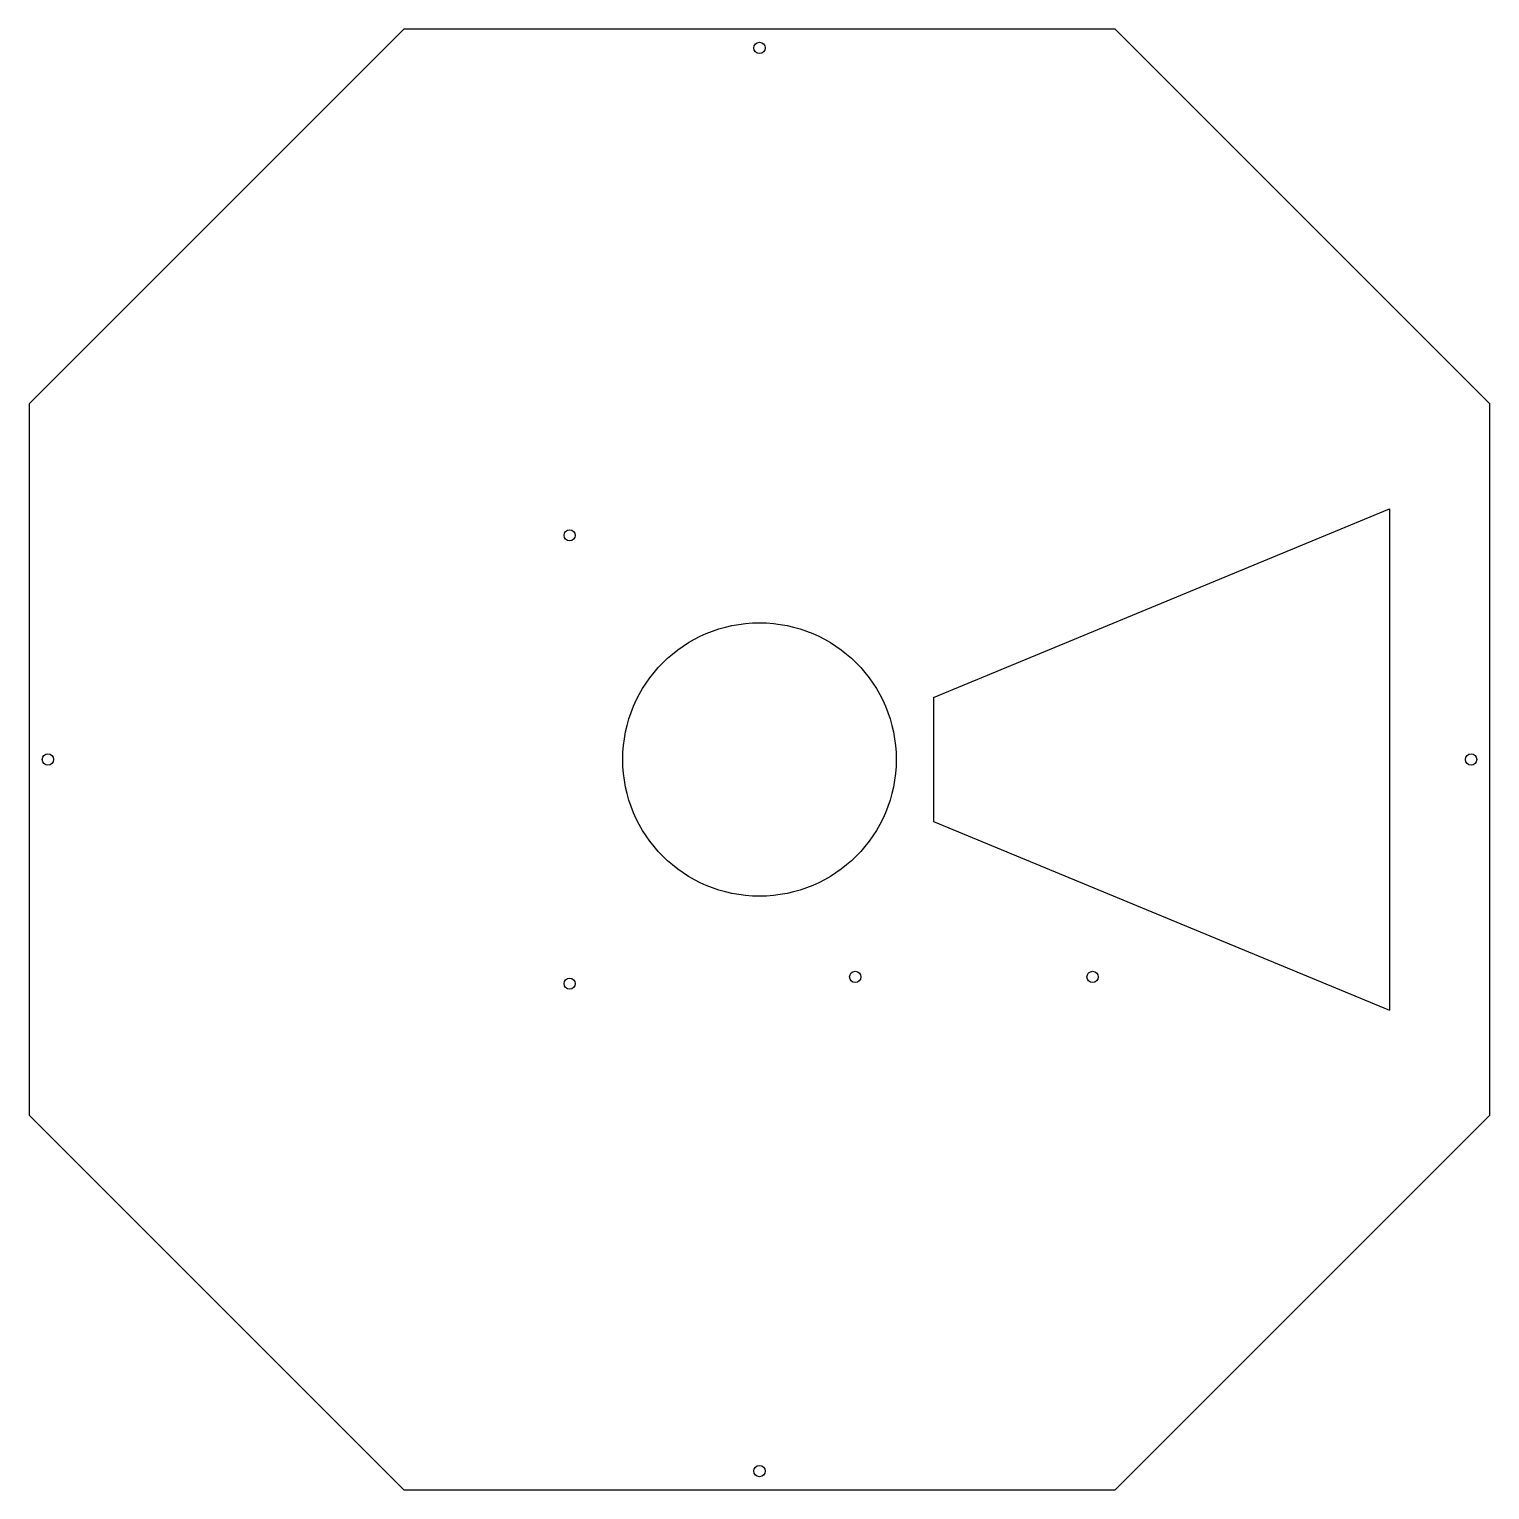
# Model space of a CAD drawing. Header units: millimetres. Extents: x 0 to 390, y 0 to 390.
import ezdxf

# ---------------------------------------------------------------- set-up
doc = ezdxf.new("R2010")
doc.units = ezdxf.units.MM
doc.layers.get('0').update_dxf_attribs({"color": 18, "lineweight": 25, "true_color": 0x000000})

msp = doc.modelspace()

# ---------------------------------------------------------------- linework, layer by layer
for p, q in [((0, 290), (100, 390)), ((290, 390), (100, 390)), ((390, 290), (290, 390)), ((0, 290), (0, 100)), ((390, 100), (390, 290)), ((241.5, 211.55), (363.18, 261.96)), ((363.18, 261.96), (363.18, 128.04)), ((241.5, 211.55), (241.5, 178.45)), ((241.5, 178.45), (363.18, 128.04)), ((0, 100), (100, 0)), ((290, 0), (390, 100)), ((100, 0), (290, 0))]:
    msp.add_line(p, q)
for centre, radius in [((195, 385), 1.5), ((144.3, 254.85), 1.5), ((195, 195), 36.5), ((5, 195), 1.5), ((385, 195), 1.5), ((144.3, 135.15), 1.5), ((220.55, 136.95), 1.5), ((283.94, 136.95), 1.5), ((195, 5), 1.5)]:
    msp.add_circle(centre, radius)

doc.saveas('drawing.dxf')
